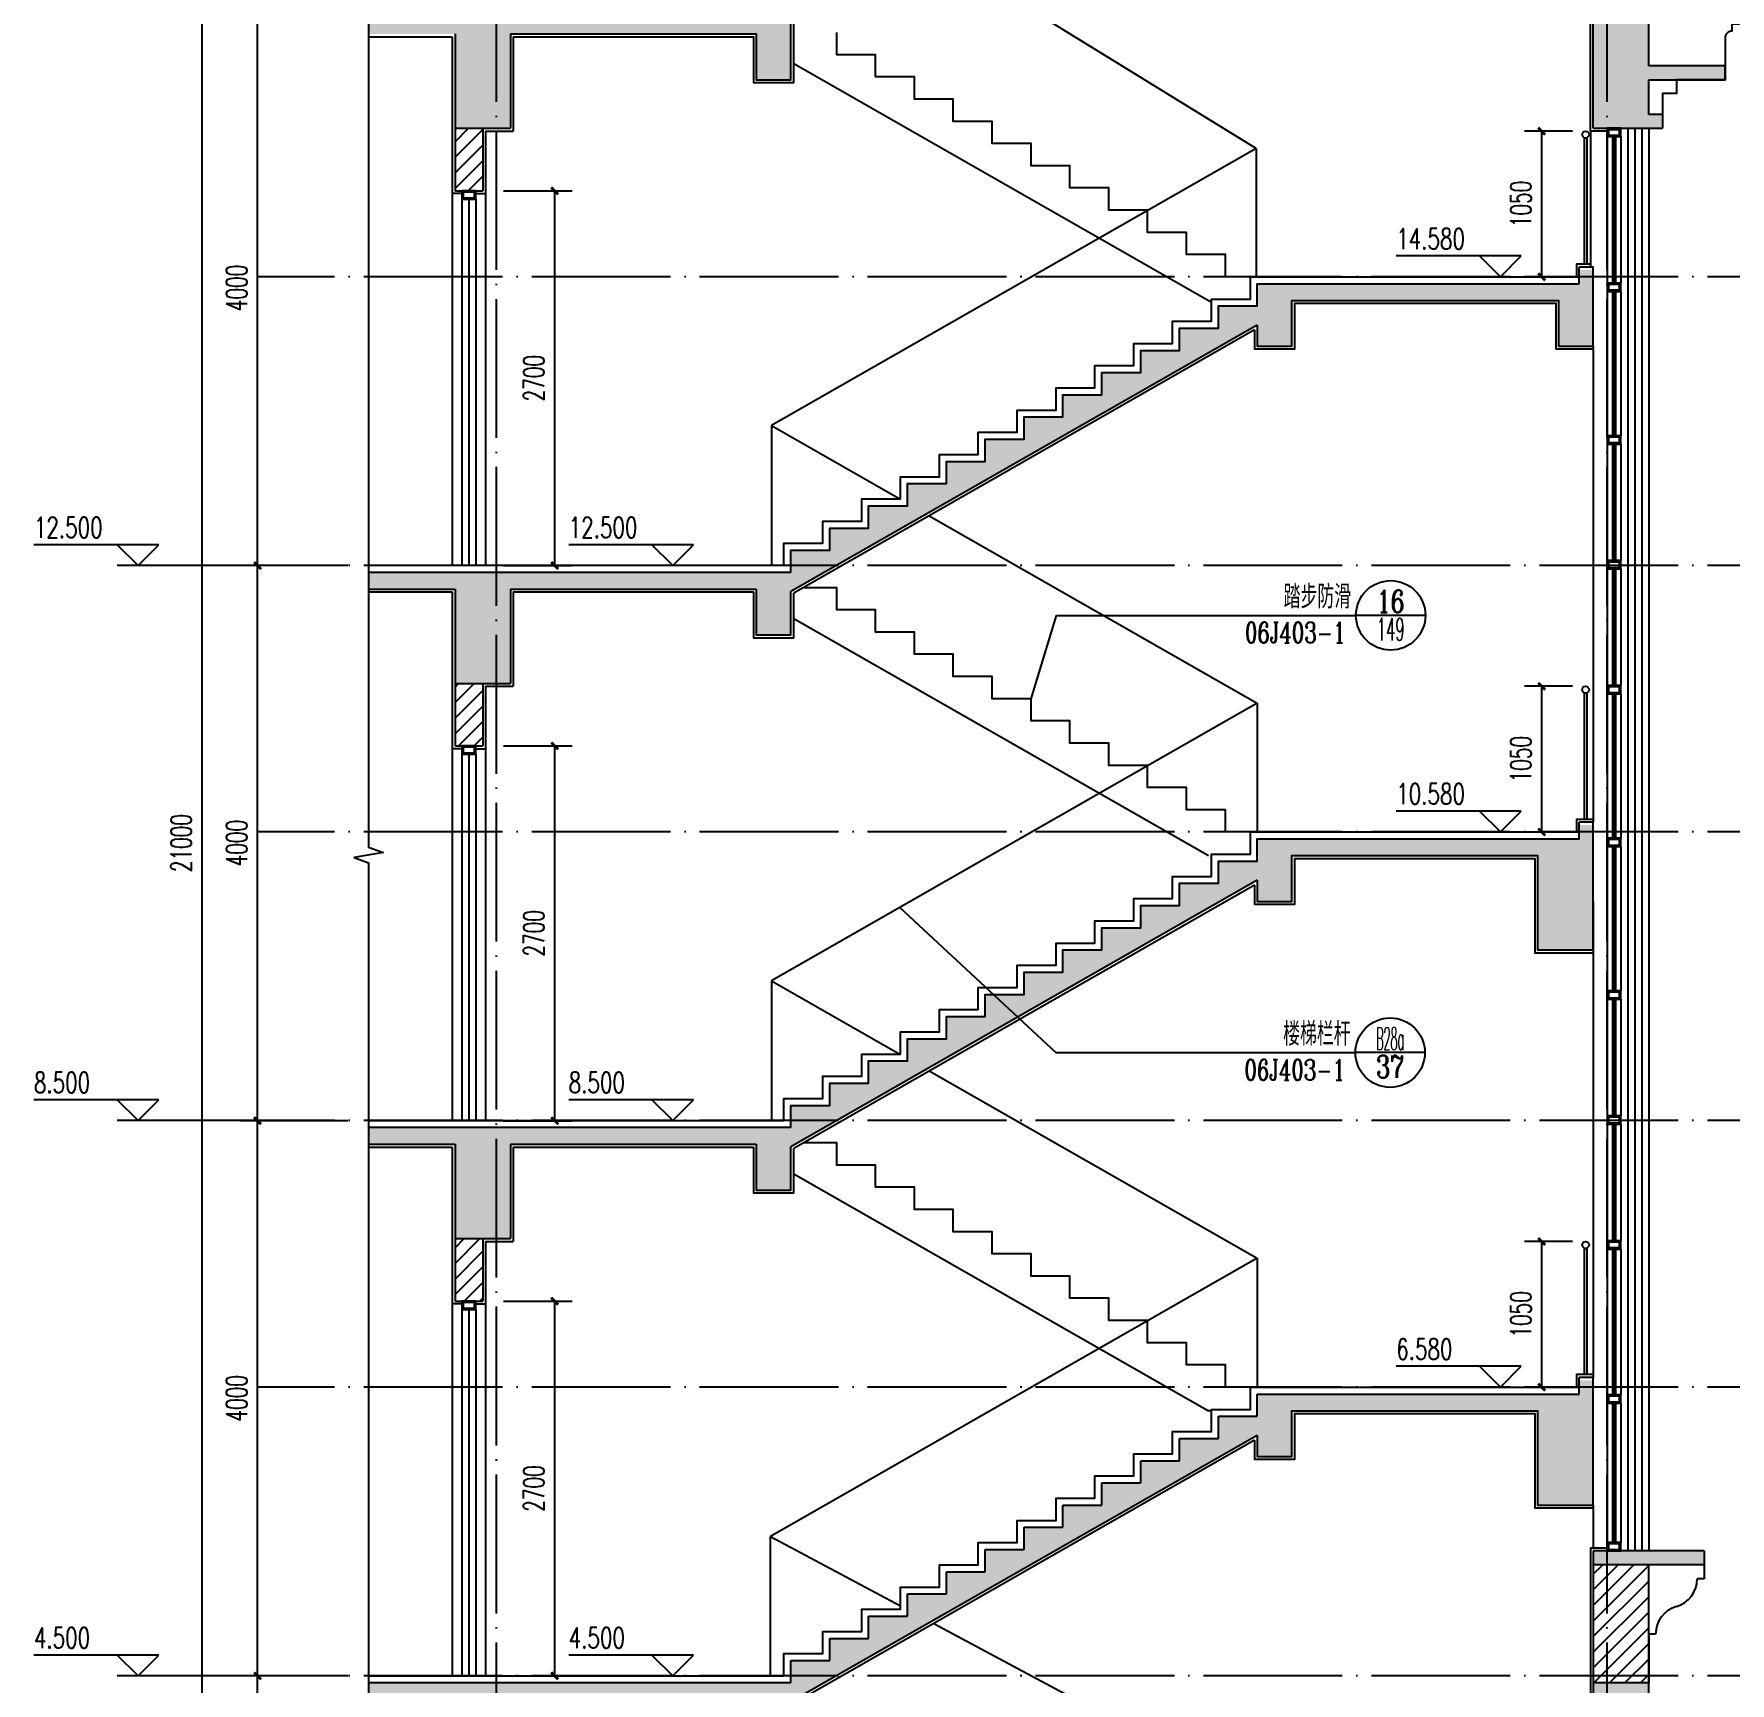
# Model space of a CAD drawing. Extents: x 307762 to 522490, y -326758 to -245675.
# Drawn here: x 391517 to 403737, y -265198 to -253316 of the extents above; entities that cross this region are included whole.
import ezdxf
from ezdxf.enums import TextEntityAlignment as Align

# ---------------------------------------------------------------- set-up
doc = ezdxf.new("R2010")
doc.units = 0
doc.header["$LTSCALE"] = 1000
doc.header["$MEASUREMENT"] = 0
doc.linetypes.add('DOTE', pattern=[2.42, 2, -0.2, 0.02, -0.2])
doc.layers.get('0').update_dxf_attribs({"linetype": 'CONTINUOUS'})
doc.layers.get('Defpoints').update_dxf_attribs({"color": 6, "linetype": 'CONTINUOUS'})
for name, color, linetype in [('A-墙线', 2, 'CONTINUOUS'), ('A-立面看线', 117, 'CONTINUOUS'), ('DIM_ELEV', 3, 'CONTINUOUS'), ('DIM_IDEN', 3, 'CONTINUOUS'), ('DIM_SYMB', 3, 'CONTINUOUS'), ('DOTE', 1, 'DOTE'), ('PUB_DIM', 3, 'CONTINUOUS'), ('PUB_HATCH', 250, 'CONTINUOUS'), ('PUB_TEXT', 7, 'CONTINUOUS'), ('STAIR', 4, 'CONTINUOUS'), ('WALL', 2, 'CONTINUOUS'), ('WINDOW', 4, 'CONTINUOUS'), ('看线', 87, 'CONTINUOUS'), ('看线1', 7, 'CONTINUOUS'), ('面层', 185, 'CONTINUOUS')]:
    doc.layers.add(name, color=color, linetype=linetype)
doc.styles.add('_TCH_DIM', font='SIMPLEX', dxfattribs={"bigfont": 'GBCBIG'})
doc.styles.add('_TCH_LABEL', font='COMPLEX', dxfattribs={"bigfont": 'GBCBIG'})
doc.styles.add('DIM_FONT', font='SIMPLEX.shx', dxfattribs={"width": 0.65})
doc.dimstyles.new('DIMN50', dxfattribs={"dimscale": 0.5, "dimtxt": 300, "dimasz": 100, "dimexe": 250, "dimexo": 300, "dimgap": 150, "dimtad": 1, "dimdec": 0, "dimzin": 0, "dimdsep": 46, "dimtxsty": 'DIM_FONT', "dimblk": 'ARCHTICK', "dimcen": 0.09, "dimclrt": 7, "dimazin": 2, "dimtfac": 1, "dimtdec": 0, "dimtix": 1, "dimtmove": 2, "dimatfit": 3, "dimfxl": 0, "dimtolj": 1, "dimtzin": 0, "dimarcsym": 0})

# ---------------------------------------------------------------- blocks, each defined once
blk = doc.blocks.new('_ArchTick')
at = {"color": 0, "linetype": 'ByBlock', "const_width": 0.4}
blk.add_lwpolyline([(-0.5, -0.5), (0.5, 0.5)], dxfattribs=at)
blk = doc.blocks.new('*D273')
at = {"layer": 'Defpoints', "color": 0}
for p in [(402380, -254016), (402751, -254016), (402751, -255066)]:
    blk.add_point(p, dxfattribs=at)
at = {"layer": 'PUB_DIM', "color": 0, "lineweight": -2}
for p, q in [((402601, -254016), (402255, -254016)), ((402380, -255066), (402380, -254016)), ((402601, -255066), (402255, -255066))]:
    blk.add_line(p, q, dxfattribs=at)
at = {"layer": 'PUB_DIM', "color": 0, "lineweight": -2, "xscale": 50, "yscale": 50, "zscale": 50}
for p, rotation in [((402380, -254016), 90), ((402380, -255066), 270)]:
    blk.add_blockref('_ArchTick', p, dxfattribs=dict(at, rotation=rotation))
at = {"layer": 'PUB_DIM', "color": 7, "insert": (402230, -254541), "char_height": 150, "attachment_point": 5, "rotation": 90, "style": 'DIM_FONT'}
blk.add_mtext('\\A1;1050', dxfattribs=at)
blk = doc.blocks.new('*D274')
at = {"layer": 'Defpoints', "color": 0}
for p in [(402380, -254016), (402751, -254016), (402751, -255066)]:
    blk.add_point(p, dxfattribs=at)
at = {"layer": 'PUB_DIM', "color": 0, "lineweight": -2}
for p, q in [((402601, -254016), (402255, -254016)), ((402380, -255066), (402380, -254016)), ((402601, -255066), (402255, -255066))]:
    blk.add_line(p, q, dxfattribs=at)
at = {"layer": 'PUB_DIM', "color": 0, "lineweight": -2, "xscale": 50, "yscale": 50, "zscale": 50}
for p, rotation in [((402380, -254016), 90), ((402380, -255066), 270)]:
    blk.add_blockref('_ArchTick', p, dxfattribs=dict(at, rotation=rotation))
at = {"layer": 'PUB_DIM', "color": 7, "insert": (402230, -254541), "char_height": 150, "attachment_point": 5, "rotation": 90, "style": 'DIM_FONT'}
blk.add_mtext('\\A1;1050', dxfattribs=at)
blk = doc.blocks.new('*D275')
at = {"layer": 'Defpoints', "color": 0}
for p in [(402380, -258016), (402751, -258016), (402751, -259066)]:
    blk.add_point(p, dxfattribs=at)
at = {"layer": 'PUB_DIM', "color": 0, "lineweight": -2}
for p, q in [((402601, -258016), (402255, -258016)), ((402380, -259066), (402380, -258016)), ((402601, -259066), (402255, -259066))]:
    blk.add_line(p, q, dxfattribs=at)
at = {"layer": 'PUB_DIM', "color": 0, "lineweight": -2, "xscale": 50, "yscale": 50, "zscale": 50}
for p, rotation in [((402380, -258016), 90), ((402380, -259066), 270)]:
    blk.add_blockref('_ArchTick', p, dxfattribs=dict(at, rotation=rotation))
at = {"layer": 'PUB_DIM', "color": 7, "insert": (402230, -258541), "char_height": 150, "attachment_point": 5, "rotation": 90, "style": 'DIM_FONT'}
blk.add_mtext('\\A1;1050', dxfattribs=at)
blk = doc.blocks.new('*D276')
at = {"layer": 'Defpoints', "color": 0}
for p in [(402380, -258016), (402751, -258016), (402751, -259066)]:
    blk.add_point(p, dxfattribs=at)
at = {"layer": 'PUB_DIM', "color": 0, "lineweight": -2}
for p, q in [((402601, -258016), (402255, -258016)), ((402380, -259066), (402380, -258016)), ((402601, -259066), (402255, -259066))]:
    blk.add_line(p, q, dxfattribs=at)
at = {"layer": 'PUB_DIM', "color": 0, "lineweight": -2, "xscale": 50, "yscale": 50, "zscale": 50}
for p, rotation in [((402380, -258016), 90), ((402380, -259066), 270)]:
    blk.add_blockref('_ArchTick', p, dxfattribs=dict(at, rotation=rotation))
at = {"layer": 'PUB_DIM', "color": 7, "insert": (402230, -258541), "char_height": 150, "attachment_point": 5, "rotation": 90, "style": 'DIM_FONT'}
blk.add_mtext('\\A1;1050', dxfattribs=at)
blk = doc.blocks.new('*D279')
at = {"layer": 'Defpoints', "color": 0}
for p in [(402380, -262016), (402751, -262016), (402751, -263066)]:
    blk.add_point(p, dxfattribs=at)
at = {"layer": 'PUB_DIM', "color": 0, "lineweight": -2}
for p, q in [((402601, -262016), (402255, -262016)), ((402380, -263066), (402380, -262016)), ((402601, -263066), (402255, -263066))]:
    blk.add_line(p, q, dxfattribs=at)
at = {"layer": 'PUB_DIM', "color": 0, "lineweight": -2, "xscale": 50, "yscale": 50, "zscale": 50}
for p, rotation in [((402380, -262016), 90), ((402380, -263066), 270)]:
    blk.add_blockref('_ArchTick', p, dxfattribs=dict(at, rotation=rotation))
at = {"layer": 'PUB_DIM', "color": 7, "insert": (402230, -262541), "char_height": 150, "attachment_point": 5, "rotation": 90, "style": 'DIM_FONT'}
blk.add_mtext('\\A1;1050', dxfattribs=at)
blk = doc.blocks.new('*D280')
at = {"layer": 'Defpoints', "color": 0}
for p in [(402380, -262016), (402751, -262016), (402751, -263066)]:
    blk.add_point(p, dxfattribs=at)
at = {"layer": 'PUB_DIM', "color": 0, "lineweight": -2}
for p, q in [((402601, -262016), (402255, -262016)), ((402380, -263066), (402380, -262016)), ((402601, -263066), (402255, -263066))]:
    blk.add_line(p, q, dxfattribs=at)
at = {"layer": 'PUB_DIM', "color": 0, "lineweight": -2, "xscale": 50, "yscale": 50, "zscale": 50}
for p, rotation in [((402380, -262016), 90), ((402380, -263066), 270)]:
    blk.add_blockref('_ArchTick', p, dxfattribs=dict(at, rotation=rotation))
at = {"layer": 'PUB_DIM', "color": 7, "insert": (402230, -262541), "char_height": 150, "attachment_point": 5, "rotation": 90, "style": 'DIM_FONT'}
blk.add_mtext('\\A1;1050', dxfattribs=at)
blk = doc.blocks.new('*D496')
at = {"layer": 'Defpoints', "color": 0}
for p in [(394751, -254446), (395269, -254446), (394751, -257146)]:
    blk.add_point(p, dxfattribs=at)
at = {"layer": 'PUB_DIM', "color": 0, "lineweight": -2}
for p, q in [((394901, -254446), (395394, -254446)), ((395269, -257146), (395269, -254446)), ((394901, -257146), (395394, -257146))]:
    blk.add_line(p, q, dxfattribs=at)
at = {"layer": 'PUB_DIM', "color": 0, "lineweight": -2, "xscale": 50, "yscale": 50, "zscale": 50}
for p, rotation in [((395269, -254446), 90), ((395269, -257146), 270)]:
    blk.add_blockref('_ArchTick', p, dxfattribs=dict(at, rotation=rotation))
at = {"layer": 'PUB_DIM', "color": 7, "insert": (395119, -255796), "char_height": 150, "attachment_point": 5, "rotation": 90, "style": 'DIM_FONT'}
blk.add_mtext('\\A1;2700', dxfattribs=at)
blk = doc.blocks.new('*D497')
at = {"layer": 'Defpoints', "color": 0}
for p in [(394751, -258446), (395269, -258446), (394751, -261146)]:
    blk.add_point(p, dxfattribs=at)
at = {"layer": 'PUB_DIM', "color": 0, "lineweight": -2}
for p, q in [((394901, -258446), (395394, -258446)), ((395269, -261146), (395269, -258446)), ((394901, -261146), (395394, -261146))]:
    blk.add_line(p, q, dxfattribs=at)
at = {"layer": 'PUB_DIM', "color": 0, "lineweight": -2, "xscale": 50, "yscale": 50, "zscale": 50}
for p, rotation in [((395269, -258446), 90), ((395269, -261146), 270)]:
    blk.add_blockref('_ArchTick', p, dxfattribs=dict(at, rotation=rotation))
at = {"layer": 'PUB_DIM', "color": 7, "insert": (395119, -259796), "char_height": 150, "attachment_point": 5, "rotation": 90, "style": 'DIM_FONT'}
blk.add_mtext('\\A1;2700', dxfattribs=at)
blk = doc.blocks.new('*D498')
at = {"layer": 'Defpoints', "color": 0}
for p in [(394751, -262446), (395269, -262446), (394751, -265146)]:
    blk.add_point(p, dxfattribs=at)
at = {"layer": 'PUB_DIM', "color": 0, "lineweight": -2}
for p, q in [((394901, -262446), (395394, -262446)), ((395269, -265146), (395269, -262446)), ((394901, -265146), (395394, -265146))]:
    blk.add_line(p, q, dxfattribs=at)
at = {"layer": 'PUB_DIM', "color": 0, "lineweight": -2, "xscale": 50, "yscale": 50, "zscale": 50}
for p, rotation in [((395269, -262446), 90), ((395269, -265146), 270)]:
    blk.add_blockref('_ArchTick', p, dxfattribs=dict(at, rotation=rotation))
at = {"layer": 'PUB_DIM', "color": 7, "insert": (395119, -263796), "char_height": 150, "attachment_point": 5, "rotation": 90, "style": 'DIM_FONT'}
blk.add_mtext('\\A1;2700', dxfattribs=at)
blk = doc.blocks.new('*D885')
at = {"layer": 'Defpoints', "color": 0}
for p in [(392728, -248646), (393928, -248646), (393928, -269646)]:
    blk.add_point(p, dxfattribs=at)
at = {"layer": 'PUB_DIM', "color": 0, "lineweight": -2}
for p, q in [((393778, -248646), (392603, -248646)), ((392728, -269646), (392728, -248646)), ((393778, -269646), (392603, -269646))]:
    blk.add_line(p, q, dxfattribs=at)
at = {"layer": 'PUB_DIM', "color": 0, "lineweight": -2, "xscale": 50, "yscale": 50, "zscale": 50}
for p, rotation in [((392728, -248646), 90), ((392728, -269646), 270)]:
    blk.add_blockref('_ArchTick', p, dxfattribs=dict(at, rotation=rotation))
at = {"layer": 'PUB_DIM', "color": 7, "insert": (392578, -259146), "char_height": 150, "attachment_point": 5, "rotation": 90, "style": 'DIM_FONT'}
blk.add_mtext('\\A1;21000', dxfattribs=at)
blk = doc.blocks.new('*D886')
at = {"layer": 'Defpoints', "color": 0}
for p in [(393128, -265146), (393928, -265146), (393928, -269646)]:
    blk.add_point(p, dxfattribs=at)
at = {"layer": 'PUB_DIM', "color": 0, "lineweight": -2}
for p, q in [((393778, -265146), (393003, -265146)), ((393128, -269646), (393128, -265146)), ((393778, -269646), (393003, -269646))]:
    blk.add_line(p, q, dxfattribs=at)
at = {"layer": 'PUB_DIM', "color": 0, "lineweight": -2, "xscale": 50, "yscale": 50, "zscale": 50}
for p, rotation in [((393128, -265146), 90), ((393128, -269646), 270)]:
    blk.add_blockref('_ArchTick', p, dxfattribs=dict(at, rotation=rotation))
at = {"layer": 'PUB_DIM', "color": 7, "insert": (392978, -267396), "char_height": 150, "attachment_point": 5, "rotation": 90, "style": 'DIM_FONT'}
blk.add_mtext('\\A1;4500', dxfattribs=at)
blk = doc.blocks.new('*D887')
at = {"layer": 'Defpoints', "color": 0}
for p in [(393128, -261146), (393928, -261146), (393928, -265146)]:
    blk.add_point(p, dxfattribs=at)
at = {"layer": 'PUB_DIM', "color": 0, "lineweight": -2}
for p, q in [((393778, -261146), (393003, -261146)), ((393128, -265146), (393128, -261146)), ((393778, -265146), (393003, -265146))]:
    blk.add_line(p, q, dxfattribs=at)
at = {"layer": 'PUB_DIM', "color": 0, "lineweight": -2, "xscale": 50, "yscale": 50, "zscale": 50}
for p, rotation in [((393128, -261146), 90), ((393128, -265146), 270)]:
    blk.add_blockref('_ArchTick', p, dxfattribs=dict(at, rotation=rotation))
at = {"layer": 'PUB_DIM', "color": 7, "insert": (392978, -263146), "char_height": 150, "attachment_point": 5, "rotation": 90, "style": 'DIM_FONT'}
blk.add_mtext('\\A1;4000', dxfattribs=at)
blk = doc.blocks.new('*D888')
at = {"layer": 'Defpoints', "color": 0}
for p in [(393128, -257146), (393928, -257146), (393928, -261146)]:
    blk.add_point(p, dxfattribs=at)
at = {"layer": 'PUB_DIM', "color": 0, "lineweight": -2}
for p, q in [((393778, -257146), (393003, -257146)), ((393128, -261146), (393128, -257146)), ((393778, -261146), (393003, -261146))]:
    blk.add_line(p, q, dxfattribs=at)
at = {"layer": 'PUB_DIM', "color": 0, "lineweight": -2, "xscale": 50, "yscale": 50, "zscale": 50}
for p, rotation in [((393128, -257146), 90), ((393128, -261146), 270)]:
    blk.add_blockref('_ArchTick', p, dxfattribs=dict(at, rotation=rotation))
at = {"layer": 'PUB_DIM', "color": 7, "insert": (392978, -259146), "char_height": 150, "attachment_point": 5, "rotation": 90, "style": 'DIM_FONT'}
blk.add_mtext('\\A1;4000', dxfattribs=at)
blk = doc.blocks.new('*D889')
at = {"layer": 'Defpoints', "color": 0}
for p in [(393128, -253146), (393928, -253146), (393928, -257146)]:
    blk.add_point(p, dxfattribs=at)
at = {"layer": 'PUB_DIM', "color": 0, "lineweight": -2}
for p, q in [((393778, -253146), (393003, -253146)), ((393128, -257146), (393128, -253146)), ((393778, -257146), (393003, -257146))]:
    blk.add_line(p, q, dxfattribs=at)
at = {"layer": 'PUB_DIM', "color": 0, "lineweight": -2, "xscale": 50, "yscale": 50, "zscale": 50}
for p, rotation in [((393128, -253146), 90), ((393128, -257146), 270)]:
    blk.add_blockref('_ArchTick', p, dxfattribs=dict(at, rotation=rotation))
at = {"layer": 'PUB_DIM', "color": 7, "insert": (392978, -255146), "char_height": 150, "attachment_point": 5, "rotation": 90, "style": 'DIM_FONT'}
blk.add_mtext('\\A1;4000', dxfattribs=at)

msp = doc.modelspace()

# ---------------------------------------------------------------- hatches: boundary and pattern name
at = {"layer": 'PUB_HATCH'}
h = msp.add_hatch(dxfattribs=at)
h.set_pattern_fill('钢筋混凝土', color=256, scale=50, style=0)
h.set_pattern_definition([(45, (393928.09, -270304.25), (-88.38835, 88.38835), []), (50, (393928.1, -270304.25), (358.63, -31.376), [37.5, -412.5]), (355, (393928.1, -270304.25), (-69.3757, 376.096), [30, -330]), (100.4514, (393957.97, -270306.86), (289.2547, 344.72), [31.87, -350.571]), (46.1842, (393928.1, -270204.25), (533.6205, -82.7595), [56.25, -618.75]), (96.6356, (393972.55, -270211.14), (467.331, 487.059), [47.805, -525.856]), (351.1842, (393928.1, -270204.25), (467.331, 487.059), [45, -495]), (21, (393978.1, -270229.25), (298.4535, -201.3094), [37.5, -412.5]), (326, (393978.1, -270229.25), (121.6577, 362.575), [30, -330]), (71.4514, (394002.96, -270246.02), (420.1113, 161.265), [31.87, -350.571]), (37.5, (393928.09, -270304.25), (6.0799, 166.4469), [0, -326, 0, -335, 0, -331.25]), (7.5, (393928.09, -270304.25), (131.5348, 197.2059), [0, -191, 0, -318.5, 0, -126.25]), (327.5, (393816.59, -270304.25), (266.9112, -11.2774), [0, -125, 0, -390, 0, -517.5]), (317.5, (393766.59, -270304.25), (291.593, 50.0525), [0, -162.5, 0, -259, 0, -367.5])])
h.paths.add_polyline_path([(403550.7, -264245.7), (402750.7, -264245.7), (402750.7, -264345.7), (403550.7, -264345.7)])
h.paths.add_polyline_path([(394950.7, -248815.7), (402750.7, -248815.7), (402750.7, -249445.7), (403300.7, -249445.7), (403300.7, -249345.7), (403150.7, -249345.7), (403150.7, -248815.7), (403300.7, -248815.7), (403300.7, -248695.7), (393928.1, -248695.7), (393928.1, -248815.7), (394550.7, -248815.7), (394550.7, -249495.7), (394950.7, -249495.7)])
h.paths.add_polyline_path([(403150.7, -253645.7), (403700.7, -253645.7), (403700.7, -253545.7), (403150.7, -253545.7), (403150.7, -253145.7), (402750.7, -253145.7), (402750.7, -253995.7), (403250.7, -253995.7), (403250.7, -253895.7), (403150.7, -253895.7)])
h.paths.add_polyline_path([(396970.7, -253095.7), (396820.7, -253095.7), (396820.7, -253195.7), (393928.1, -253195.7), (393928.1, -253315.7), (394550.7, -253315.7), (394550.7, -253995.7), (394950.7, -253995.7), (394950.7, -253315.7), (396720.7, -253315.7), (396720.7, -253645.7), (396970.7, -253645.7)])
h.paths.add_polyline_path([(403000.7, -252245.7), (402750.7, -252245.7), (402750.7, -252345.7), (403000.7, -252345.7)])
h.paths.add_polyline_path([(402750.7, -255015.7), (402650.7, -255015.7), (402650.7, -255115.7), (400330.7, -255115.7), (400330.7, -255275.7), (400050.7, -255275.7), (400050.7, -255435.7), (399770.7, -255435.7), (399770.7, -255595.7), (399490.7, -255595.7), (399490.7, -255755.7), (399210.7, -255755.7), (399210.7, -255915.7), (398930.7, -255915.7), (398930.7, -256075.7), (398650.7, -256075.7), (398650.7, -256235.7), (398370.7, -256235.7), (398370.7, -256395.7), (398090.7, -256395.7), (398090.7, -256555.7), (397810.7, -256555.7), (397810.7, -256715.7), (397530.7, -256715.7), (397530.7, -256875.7), (397250.7, -256875.7), (397250.7, -257035.7), (396970.7, -257035.7), (396970.7, -257195.7), (393928.1, -257195.7), (393928.1, -257315.7), (394550.7, -257315.7), (394550.7, -257995.7), (394950.7, -257995.7), (394950.7, -257315.7), (396720.7, -257315.7), (396720.7, -257645.7), (396970.7, -257645.7), (396970.7, -257333.9), (400330.7, -255413.9), (400330.7, -255565.7), (400580.7, -255565.7), (400580.7, -255235.7), (402500.7, -255235.7), (402500.7, -255565.7), (402750.7, -255565.7)])
h.paths.add_polyline_path([(402750.7, -259015.7), (402650.7, -259015.7), (402650.7, -259115.7), (400330.7, -259115.7), (400330.7, -259275.7), (400050.7, -259275.7), (400050.7, -259435.7), (399770.7, -259435.7), (399770.7, -259595.7), (399490.7, -259595.7), (399490.7, -259755.7), (399210.7, -259755.7), (399210.7, -259915.7), (398930.7, -259915.7), (398930.7, -260075.7), (398650.7, -260075.7), (398650.7, -260235.7), (398370.7, -260235.7), (398370.7, -260395.7), (398090.7, -260395.7), (398090.7, -260555.7), (397810.7, -260555.7), (397810.7, -260715.7), (397530.7, -260715.7), (397530.7, -260875.7), (397250.7, -260875.7), (397250.7, -261035.7), (396970.7, -261035.7), (396970.7, -261195.7), (393928.1, -261195.7), (393928.1, -261315.7), (394550.7, -261315.7), (394550.7, -261995.7), (394950.7, -261995.7), (394950.7, -261315.7), (396720.7, -261315.7), (396720.7, -261645.7), (396970.7, -261645.7), (396970.7, -261333.9), (400330.7, -259413.9), (400330.7, -259565.7), (400580.7, -259565.7), (400580.7, -259235.7), (402350.7, -259235.7), (402350.7, -259915.7), (402750.7, -259915.7)])
h.paths.add_polyline_path([(402750.7, -263015.7), (402650.7, -263015.7), (402650.7, -263115.7), (400330.7, -263115.7), (400330.7, -263275.7), (400050.7, -263275.7), (400050.7, -263435.7), (399770.7, -263435.7), (399770.7, -263595.7), (399490.7, -263595.7), (399490.7, -263755.7), (399210.7, -263755.7), (399210.7, -263915.7), (398930.7, -263915.7), (398930.7, -264075.7), (398650.7, -264075.7), (398650.7, -264235.7), (398370.7, -264235.7), (398370.7, -264395.7), (398090.7, -264395.7), (398090.7, -264555.7), (397810.7, -264555.7), (397810.7, -264715.7), (397530.7, -264715.7), (397530.7, -264875.7), (397250.7, -264875.7), (397250.7, -265035.7), (396970.7, -265035.7), (396970.7, -265195.7), (393928.1, -265195.7), (393928.1, -265315.7), (394550.7, -265315.7), (394550.7, -265995.7), (394950.7, -265995.7), (394950.7, -265315.7), (396720.7, -265315.7), (396720.7, -265645.7), (396970.7, -265645.7), (396970.7, -265333.9), (400330.7, -263413.9), (400330.7, -263565.7), (400580.7, -263565.7), (400580.7, -263235.7), (402350.7, -263235.7), (402350.7, -263915.7), (402750.7, -263915.7)])
h.paths.add_polyline_path([(402750.7, -267110.7), (402650.7, -267110.7), (402650.7, -267210.7), (400880.7, -267210.7), (400880.7, -267365.7), (400590.7, -267365.7), (400590.7, -267520.7), (400300.7, -267520.7), (400300.7, -267675.7), (400010.7, -267675.7), (400010.7, -267830.7), (399720.7, -267830.7), (399720.7, -267985.7), (399430.7, -267985.7), (399430.7, -268140.7), (399140.7, -268140.7), (399140.7, -268295.7), (398850.7, -268295.7), (398850.7, -268450.7), (398560.7, -268450.7), (398560.7, -268605.7), (398270.7, -268605.7), (398270.7, -268760.7), (397980.7, -268760.7), (397980.7, -268915.7), (397690.7, -268915.7), (397690.7, -269070.7), (397400.7, -269070.7), (397400.7, -269225.7), (397110.7, -269225.7), (397110.7, -269380.7), (396820.7, -269380.7), (396820.7, -269535.7), (396530.7, -269535.7), (396530.7, -269695.7), (393928.1, -269695.7), (393928.1, -269815.7), (394550.7, -269815.7), (394550.7, -270304.2), (394950.7, -270304.2), (394950.7, -269815.7), (396530.7, -269815.7), (396530.7, -270145.7), (396780.7, -270145.7), (396780.7, -269815.7), (402750.7, -269815.7), (402750.7, -270304.2), (403150.7, -270304.2), (403150.7, -269695.7), (396775.9, -269695.7), (400864, -267510.7), (401130.7, -267510.7), (401130.7, -267330.7), (402500.7, -267330.7), (402500.7, -267660.7), (402750.7, -267660.7)])
h.paths.add_polyline_path([(403150.7, -265195.7), (402750.7, -265195.7), (402750.7, -265995.7), (403150.7, -265995.7)])
h = msp.add_hatch(dxfattribs=at)
h.set_pattern_fill('ANSI31', color=256, scale=50, style=0)
h.set_pattern_definition([(45, (394550.7, -269695.7), (-56.1266, 56.1266), [])])
h.paths.add_polyline_path([(403300.7, -248815.7), (403150.7, -248815.7), (403150.7, -249345.7), (403300.7, -249345.7)])
h.paths.add_polyline_path([(403100.7, -249495.7), (403150.7, -249495.7), (403150.7, -249445.7), (402750.7, -249445.7), (402750.7, -249795.7), (403000.7, -249795.7), (403000.7, -249745.7), (403050.7, -249745.7), (403050.7, -249545.7), (403100.7, -249545.7)])
h.paths.add_polyline_path([(394750.7, -249495.7), (394550.7, -249495.7), (394550.7, -250445.7), (394750.7, -250445.7)])
h.paths.add_polyline_path([(403150.7, -264345.7), (402750.7, -264345.7), (402750.7, -265195.7), (403150.7, -265195.7)])
h.paths.add_polyline_path([(394750.7, -265995.7), (394550.7, -265995.7), (394550.7, -266945.7), (394750.7, -266945.7)])
h.paths.add_polyline_path([(402950.7, -268845.7), (403000.7, -268845.7), (403000.7, -268745.7), (402750.7, -268745.7), (402750.7, -269695.7), (402950.7, -269695.7)])
h.paths.add_polyline_path([(402950.7, -252345.7), (402750.7, -252345.7), (402750.7, -253145.7), (402950.7, -253145.7)])
h.paths.add_polyline_path([(394750.7, -253995.7), (394550.7, -253995.7), (394550.7, -254445.7), (394750.7, -254445.7)])
h.paths.add_polyline_path([(394750.7, -257995.7), (394550.7, -257995.7), (394550.7, -258445.7), (394750.7, -258445.7)])
h.paths.add_polyline_path([(394750.7, -261995.7), (394550.7, -261995.7), (394550.7, -262445.7), (394750.7, -262445.7)])

# ---------------------------------------------------------------- linework, layer by layer
at = {"layer": 'A-墙线'}
for p, q in [((394550.7, -253315.7), (394550.7, -253995.7)), ((394950.7, -253315.7), (394950.7, -253995.7)), ((394750.7, -253995.7), (394750.7, -254445.7)), ((394550.7, -257315.7), (394550.7, -257995.7)), ((394950.7, -257315.7), (394950.7, -257995.7)), ((394750.7, -257995.7), (394750.7, -258445.7)), ((394550.7, -261315.7), (394550.7, -261995.7)), ((394950.7, -261315.7), (394950.7, -261995.7)), ((394750.7, -261995.7), (394750.7, -262445.7))]:
    msp.add_line(p, q, dxfattribs=at)
at = {"layer": 'A-立面看线'}
for p, q in [((402730.7, -254015.7), (402730.7, -254995.7)), ((403000.7, -253995.7), (403000.7, -264245.7)), ((403050.7, -253995.7), (403050.7, -264245.7)), ((403100.7, -253995.7), (403100.7, -264245.7)), ((403150.7, -253995.7), (403150.7, -264245.7)), ((394530.7, -254465.7), (394530.7, -257145.7)), ((394770.7, -254465.7), (394770.7, -257145.7)), ((402750.7, -255589.7), (402750.7, -258995.7)), ((394530.7, -258465.7), (394530.7, -261145.7)), ((394770.7, -258465.7), (394770.7, -261145.7)), ((402750.7, -259565.7), (402750.7, -262995.7)), ((394530.7, -262465.7), (394530.7, -265145.7)), ((394770.7, -262465.7), (394770.7, -265145.7)), ((402750.7, -263935.7), (402750.7, -264225.7)), ((403550.7, -264245.7), (403000.7, -264245.7))]:
    msp.add_line(p, q, dxfattribs=at)
at = {"layer": 'DIM_ELEV'}
for p, q in [((402232, -254915.7), (401332, -254915.7)), ((402082, -255065.7), (401932, -254915.7)), ((402082, -255065.7), (402232, -254915.7)), ((392417, -256995.7), (391517, -256995.7)), ((392267, -257145.7), (392117, -256995.7)), ((392267, -257145.7), (392417, -256995.7)), ((396269.9, -256995.7), (395369.9, -256995.7)), ((396119.9, -257145.7), (395969.9, -256995.7)), ((396119.9, -257145.7), (396269.9, -256995.7)), ((393128.1, -257145.7), (392117, -257145.7)), ((402232, -258915.7), (401332, -258915.7)), ((402082, -259065.7), (401932, -258915.7)), ((402082, -259065.7), (402232, -258915.7)), ((392417, -260995.7), (391517, -260995.7)), ((392267, -261145.7), (392117, -260995.7)), ((392267, -261145.7), (392417, -260995.7)), ((396269.9, -260995.7), (395369.9, -260995.7)), ((396119.9, -261145.7), (395969.9, -260995.7)), ((396119.9, -261145.7), (396269.9, -260995.7)), ((393128.1, -261145.7), (392117, -261145.7)), ((402232, -262915.7), (401332, -262915.7)), ((402082, -263065.7), (401932, -262915.7)), ((402082, -263065.7), (402232, -262915.7)), ((392417, -264995.7), (391517, -264995.7)), ((392267, -265145.7), (392117, -264995.7)), ((392267, -265145.7), (392417, -264995.7)), ((396269.9, -264995.7), (395369.9, -264995.7)), ((396119.9, -265145.7), (395969.9, -264995.7)), ((396119.9, -265145.7), (396269.9, -264995.7)), ((393128.1, -265145.7), (392117, -265145.7))]:
    msp.add_line(p, q, dxfattribs=at)
at = {"layer": 'DIM_IDEN'}
for p, q in [((398700.7, -258105.7), (398883.8, -257505)), ((398883.8, -257505), (401041.8, -257505)), ((401541.8, -257505), (401041.8, -257505)), ((397755.5, -259608.7), (398880.1, -260655.6)), ((398880.1, -260655.6), (401038.1, -260655.6)), ((401538.1, -260655.6), (401038.1, -260655.6))]:
    msp.add_line(p, q, dxfattribs=at)
for centre, radius in [((401291.8, -257505), 250), ((398700.7, -258105.7), 0), ((397755.5, -259608.7), 0), ((401288.1, -260655.6), 250)]:
    msp.add_circle(centre, radius, dxfattribs=at)
at = {"layer": 'DIM_SYMB'}
msp.add_lwpolyline([(393928.1, -248645.7), (393928.1, -259174.4), (394033.1, -259212.7), (393823.1, -259249.7), (393928.1, -259286.9), (393928.1, -269815.7)], dxfattribs=at)
at = {"layer": 'DOTE', "ltscale": 0.5}
for p, q in [((394850.7, -270745.7), (394850.7, -247845)), ((402850.7, -270745.7), (402850.7, -247845)), ((404573.3, -255065.7), (393128.1, -255065.7)), ((404573.3, -257145.7), (393128.1, -257145.7)), ((404573.3, -259065.7), (393128.1, -259065.7)), ((404573.3, -261145.7), (393128.1, -261145.7)), ((404573.3, -263065.7), (393128.1, -263065.7)), ((404573.3, -265145.7), (393128.1, -265145.7))]:
    msp.add_line(p, q, dxfattribs=at)
at = {"layer": 'STAIR'}
for p, q in [((400321.7, -254142.3), (396830.7, -256137.1)), ((400321.7, -254142.3), (400321.7, -255065.7)), ((402685.7, -254063.5), (402685.7, -254975.7)), ((402685.7, -254063.5), (402685.7, -254975.7)), ((402705.7, -254063.5), (402705.7, -254975.7)), ((402705.7, -254063.5), (402705.7, -254975.7)), ((396830.7, -256137.1), (396830.7, -257145.7)), ((402685.7, -258063.5), (402685.7, -258975.7)), ((402685.7, -258063.5), (402685.7, -258975.7)), ((402705.7, -258063.5), (402705.7, -258975.7)), ((402705.7, -258063.5), (402705.7, -258975.7)), ((400330.7, -258137.1), (396830.7, -260137.1)), ((400330.7, -258137.1), (400330.7, -259065.7)), ((396830.7, -260137.1), (396830.7, -261145.7)), ((402685.7, -262063.5), (402685.7, -262975.7)), ((402685.7, -262063.5), (402685.7, -262975.7)), ((402705.7, -262063.5), (402705.7, -262975.7)), ((402705.7, -262063.5), (402705.7, -262975.7)), ((400330.7, -262137.1), (396824.4, -264140.8)), ((400330.7, -262137.1), (400330.7, -263065.7)), ((396824.4, -265145.7), (396824.4, -264140.8))]:
    msp.add_line(p, q, dxfattribs=at)
at = {"layer": 'WALL'}
for p, q in [((402750.7, -253995.7), (402750.7, -252245.7)), ((403150.7, -253545.7), (403150.7, -253145.7)), ((403700.7, -253545.7), (403150.7, -253545.7)), ((403700.7, -253645.7), (403700.7, -253545.7)), ((403150.7, -253895.7), (403150.7, -253645.7)), ((403150.7, -253645.7), (403700.7, -253645.7)), ((403250.7, -253895.7), (403150.7, -253895.7)), ((403250.7, -253895.7), (403250.7, -253995.7)), ((394550.7, -253995.7), (394950.7, -253995.7)), ((394550.7, -253995.7), (394550.7, -254445.7)), ((402750.7, -253995.7), (403250.7, -253995.7)), ((394550.7, -254445.7), (394750.7, -254445.7)), ((402650.7, -255115.7), (402650.7, -254995.7)), ((400330.7, -255413.9), (396970.7, -257333.9)), ((396970.7, -257195.7), (393928.1, -257195.7)), ((393928.1, -257315.7), (394550.7, -257315.7)), ((394950.7, -257315.7), (396720.7, -257315.7)), ((394550.7, -257995.7), (394950.7, -257995.7)), ((394550.7, -257995.7), (394550.7, -258445.7)), ((394550.7, -258445.7), (394750.7, -258445.7)), ((402650.7, -259115.7), (402650.7, -258995.7)), ((400330.7, -259413.9), (396970.7, -261333.9)), ((396970.7, -261195.7), (393928.1, -261195.7)), ((393928.1, -261315.7), (394550.7, -261315.7)), ((394950.7, -261315.7), (396720.7, -261315.7)), ((394550.7, -261995.7), (394950.7, -261995.7)), ((394550.7, -261995.7), (394550.7, -262445.7)), ((394550.7, -262445.7), (394750.7, -262445.7)), ((402650.7, -263115.7), (402650.7, -262995.7)), ((400330.7, -263275.7), (400330.7, -263115.7)), ((400330.7, -263115.7), (402650.7, -263115.7)), ((400050.7, -263435.7), (400050.7, -263275.7)), ((400050.7, -263275.7), (400330.7, -263275.7)), ((400330.7, -263413.9), (396970.7, -265333.9)), ((399770.7, -263595.7), (399770.7, -263435.7)), ((399770.7, -263435.7), (400050.7, -263435.7)), ((399490.7, -263755.7), (399490.7, -263595.7)), ((399490.7, -263595.7), (399770.7, -263595.7)), ((399210.7, -263915.7), (399210.7, -263755.7)), ((399210.7, -263755.7), (399490.7, -263755.7)), ((398930.7, -264075.7), (398930.7, -263915.7)), ((398930.7, -263915.7), (399210.7, -263915.7)), ((398650.7, -264235.7), (398650.7, -264075.7)), ((398650.7, -264075.7), (398930.7, -264075.7)), ((398370.7, -264395.7), (398370.7, -264235.7)), ((398370.7, -264235.7), (398650.7, -264235.7)), ((403550.7, -264245.7), (402750.7, -264245.7)), ((402750.7, -264245.7), (402750.7, -265995.7)), ((403550.7, -264245.7), (403550.7, -264345.7)), ((398090.7, -264555.7), (398090.7, -264395.7)), ((398090.7, -264395.7), (398370.7, -264395.7)), ((403550.7, -264345.7), (402750.7, -264345.7)), ((403150.7, -265995.7), (403150.7, -264345.7)), ((397810.7, -264715.7), (397810.7, -264555.7)), ((397810.7, -264555.7), (398090.7, -264555.7)), ((397530.7, -264875.7), (397530.7, -264715.7)), ((397530.7, -264715.7), (397810.7, -264715.7)), ((397250.7, -265035.7), (397250.7, -264875.7)), ((397250.7, -264875.7), (397530.7, -264875.7)), ((396970.7, -265195.7), (396970.7, -265035.7)), ((396970.7, -265035.7), (397250.7, -265035.7)), ((396970.7, -265195.7), (393928.1, -265195.7)), ((403150.7, -265195.7), (402750.7, -265195.7))]:
    msp.add_line(p, q, dxfattribs=at)
for points in [[(394950.7, -253315.7), (396720.7, -253315.7), (396720.7, -253645.7), (396970.7, -253645.7), (396970.7, -253095.7), (396820.7, -253095.7)], [(400330.7, -255413.9), (400330.7, -255565.7), (400580.7, -255565.7), (400580.7, -255235.7), (402500.7, -255235.7), (402500.7, -255565.7), (402750.7, -255565.7), (402750.7, -254995.7), (402650.7, -254995.7)], [(396970.7, -257195.7), (396970.7, -257035.7), (397250.7, -257035.7), (397250.7, -256875.7), (397530.7, -256875.7), (397530.7, -256715.7), (397810.7, -256715.7), (397810.7, -256555.7), (398090.7, -256555.7), (398090.7, -256395.7), (398370.7, -256395.7), (398370.7, -256235.7), (398650.7, -256235.7), (398650.7, -256075.7), (398930.7, -256075.7), (398930.7, -255915.7), (399210.7, -255915.7), (399210.7, -255755.7), (399490.7, -255755.7), (399490.7, -255595.7), (399770.7, -255595.7), (399770.7, -255435.7), (400050.7, -255435.7), (400050.7, -255275.7), (400330.7, -255275.7), (400330.7, -255115.7), (402650.7, -255115.7)], [(396720.7, -257315.7), (396720.7, -257645.7), (396970.7, -257645.7), (396970.7, -257333.9)], [(396970.7, -261195.7), (396970.7, -261035.7), (397250.7, -261035.7), (397250.7, -260875.7), (397530.7, -260875.7), (397530.7, -260715.7), (397810.7, -260715.7), (397810.7, -260555.7), (398090.7, -260555.7), (398090.7, -260395.7), (398370.7, -260395.7), (398370.7, -260235.7), (398650.7, -260235.7), (398650.7, -260075.7), (398930.7, -260075.7), (398930.7, -259915.7), (399210.7, -259915.7), (399210.7, -259755.7), (399490.7, -259755.7), (399490.7, -259595.7), (399770.7, -259595.7), (399770.7, -259435.7), (400050.7, -259435.7), (400050.7, -259275.7), (400330.7, -259275.7), (400330.7, -259115.7), (402650.7, -259115.7), (402650.7, -258995.7)], [(400330.7, -259413.9), (400330.7, -259565.7), (400580.7, -259565.7), (400580.7, -259235.7), (402350.7, -259235.7), (402350.7, -259915.7), (402750.7, -259915.7), (402750.7, -258995.7), (402650.7, -258995.7)], [(396720.7, -261315.7), (396720.7, -261645.7), (396970.7, -261645.7), (396970.7, -261333.9)], [(400330.7, -263413.9), (400330.7, -263565.7), (400580.7, -263565.7), (400580.7, -263235.7), (402350.7, -263235.7), (402350.7, -263915.7), (402750.7, -263915.7), (402750.7, -262995.7), (402650.7, -262995.7)]]:
    msp.add_lwpolyline(points, dxfattribs=at)
at = {"layer": 'WINDOW', "linetype": 'Continuous'}
for p, q in [((402850.7, -254055.7), (402850.7, -255110.7)), ((402890.7, -254055.7), (402890.7, -255110.7)), ((402900.7, -254055.7), (402900.7, -255110.7)), ((402910.7, -254055.7), (402910.7, -255110.7)), ((402950.7, -254055.7), (402950.7, -255110.7)), ((394600.7, -254505.7), (394600.7, -257145.7)), ((394650.7, -254505.7), (394650.7, -257145.7)), ((394700.7, -254505.7), (394700.7, -257145.7)), ((402850.7, -255170.7), (402850.7, -256210.7)), ((402890.7, -255170.7), (402890.7, -256210.7)), ((402900.7, -255170.7), (402900.7, -256210.7)), ((402910.7, -255170.7), (402910.7, -256210.7)), ((402950.7, -255170.7), (402950.7, -256210.7)), ((402850.7, -256270.7), (402850.7, -257110.7)), ((402890.7, -256270.7), (402890.7, -257110.7)), ((402900.7, -256270.7), (402900.7, -257110.7)), ((402910.7, -256270.7), (402910.7, -257110.7)), ((402950.7, -256270.7), (402950.7, -257110.7)), ((402850.7, -257170.7), (402850.7, -258010.7)), ((402890.7, -257170.7), (402890.7, -258010.7)), ((402900.7, -257170.7), (402900.7, -258010.7)), ((402910.7, -257170.7), (402910.7, -258010.7)), ((402950.7, -257170.7), (402950.7, -258010.7)), ((402850.7, -258070.7), (402850.7, -259110.7)), ((402890.7, -258070.7), (402890.7, -259110.7)), ((402900.7, -258070.7), (402900.7, -259110.7)), ((402910.7, -258070.7), (402910.7, -259110.7)), ((402950.7, -258070.7), (402950.7, -259110.7)), ((394600.7, -258505.7), (394600.7, -261145.7)), ((394650.7, -258505.7), (394650.7, -261145.7)), ((394700.7, -258505.7), (394700.7, -261145.7)), ((402850.7, -259170.7), (402850.7, -260210.7)), ((402890.7, -259170.7), (402890.7, -260210.7)), ((402900.7, -259170.7), (402900.7, -260210.7)), ((402910.7, -259170.7), (402910.7, -260210.7)), ((402950.7, -259170.7), (402950.7, -260210.7)), ((402850.7, -260270.7), (402850.7, -261110.7)), ((402890.7, -260270.7), (402890.7, -261110.7)), ((402900.7, -260270.7), (402900.7, -261110.7)), ((402910.7, -260270.7), (402910.7, -261110.7)), ((402950.7, -260270.7), (402950.7, -261110.7)), ((402850.7, -261170.7), (402850.7, -262010.7)), ((402890.7, -261170.7), (402890.7, -262010.7)), ((402900.7, -261170.7), (402900.7, -262010.7)), ((402910.7, -261170.7), (402910.7, -262010.7)), ((402950.7, -261170.7), (402950.7, -262010.7)), ((402850.7, -262070.7), (402850.7, -263120.7)), ((402890.7, -262070.7), (402890.7, -263120.7)), ((402900.7, -262070.7), (402900.7, -263120.7)), ((402910.7, -262070.7), (402910.7, -263120.7)), ((402950.7, -262070.7), (402950.7, -263120.7)), ((394600.7, -262505.7), (394600.7, -265145.7)), ((394650.7, -262505.7), (394650.7, -265145.7)), ((394700.7, -262505.7), (394700.7, -265145.7)), ((402850.7, -263180.7), (402850.7, -264185.7)), ((402890.7, -263180.7), (402890.7, -264185.7)), ((402900.7, -263180.7), (402900.7, -264185.7)), ((402910.7, -263180.7), (402910.7, -264185.7)), ((402950.7, -263180.7), (402950.7, -264185.7))]:
    msp.add_line(p, q, dxfattribs=at)
at = {"layer": '看线', "color": 251}
for p, q in [((400321.7, -254142.3), (396946.5, -252056.3)), ((396990.7, -253528.4), (400000.7, -255248.4)), ((396830.7, -256137.1), (397755.7, -256665.7)), ((397968, -256787), (400330.7, -258137.1)), ((396990.7, -257528.4), (399978.5, -259235.7)), ((396830.7, -260137.1), (397755.7, -260665.7)), ((397968, -260787), (400330.7, -262137.1)), ((396990.7, -261528.4), (399978.5, -263235.7)), ((400000.7, -263235.7), (399978.5, -263235.7)), ((396824.4, -264140.8), (397760.7, -264641.2)), ((397999.7, -264769), (400790.7, -266260.7))]:
    msp.add_line(p, q, dxfattribs=at)
for points in [[(400280.7, -255065.7), (400100.7, -255065.7), (400100.7, -254905.7), (399820.7, -254905.7), (399820.7, -254745.7), (399540.7, -254745.7), (399540.7, -254585.7), (399260.7, -254585.7), (399260.7, -254425.7), (398980.7, -254425.7), (398980.7, -254265.7), (398700.7, -254265.7), (398700.7, -254105.7), (398420.7, -254105.7), (398420.7, -253945.7), (398140.7, -253945.7), (398140.7, -253785.7), (397860.7, -253785.7), (397860.7, -253625.7), (397580.7, -253625.7), (397580.7, -253465.7), (397300.7, -253465.7), (397300.7, -253305.7)], [(400280.7, -259065.7), (400100.7, -259065.7), (400100.7, -258905.7), (399820.7, -258905.7), (399820.7, -258745.7), (399540.7, -258745.7), (399540.7, -258585.7), (399260.7, -258585.7), (399260.7, -258425.7), (398980.7, -258425.7), (398980.7, -258265.7), (398700.7, -258265.7), (398700.7, -258105.7), (398420.7, -258105.7), (398420.7, -257945.7), (398140.7, -257945.7), (398140.7, -257785.7), (397860.7, -257785.7), (397860.7, -257625.7), (397580.7, -257625.7), (397580.7, -257465.7), (397300.7, -257465.7), (397300.7, -257305.7), (397060.4, -257305.7)], [(400280.7, -263065.7), (400100.7, -263065.7), (400100.7, -262905.7), (399820.7, -262905.7), (399820.7, -262745.7), (399540.7, -262745.7), (399540.7, -262585.7), (399260.7, -262585.7), (399260.7, -262425.7), (398980.7, -262425.7), (398980.7, -262265.7), (398700.7, -262265.7), (398700.7, -262105.7), (398420.7, -262105.7), (398420.7, -261945.7), (398140.7, -261945.7), (398140.7, -261785.7), (397860.7, -261785.7), (397860.7, -261625.7), (397580.7, -261625.7), (397580.7, -261465.7), (397300.7, -261465.7), (397300.7, -261305.7), (397060.4, -261305.7)]]:
    msp.add_lwpolyline(points, dxfattribs=at)
at = {"layer": '看线1'}
for p, q in [((403550.7, -264345.7), (403550.7, -264445.7)), ((403550.7, -264445.7), (403500.7, -264445.7)), ((403200.7, -264845.7), (403150.7, -264845.7)), ((403150.7, -264845.7), (403150.7, -265195.7))]:
    msp.add_line(p, q, dxfattribs=at)
msp.add_lwpolyline([(403150.7, -253145.7), (403800.7, -253145.7, -0.9999652), (403800.7, -253245.7), (403750.7, -253245.7), (403750.7, -253295.7, 0.4142136), (403700.7, -253345.7), (403700.7, -253645.7), (403350.7, -253645.7), (403350.7, -253745.7), (403250.7, -253745.7), (403250.7, -253895.7)], format="xyb", dxfattribs=at)
for points in [[(402950.7, -253995.7), (402850.7, -253995.7), (402850.7, -254055.7), (402950.7, -254055.7)], [(402940.7, -254005.7), (402860.7, -254005.7), (402860.7, -254045.7), (402940.7, -254045.7)], [(394700.7, -254445.7), (394600.7, -254445.7), (394600.7, -254505.7), (394700.7, -254505.7)], [(394690.7, -254455.7), (394610.7, -254455.7), (394610.7, -254495.7), (394690.7, -254495.7)], [(402950.7, -255110.7), (402850.7, -255110.7), (402850.7, -255170.7), (402950.7, -255170.7)], [(402940.7, -255120.7), (402860.7, -255120.7), (402860.7, -255160.7), (402940.7, -255160.7)], [(402950.7, -256210.7), (402850.7, -256210.7), (402850.7, -256270.7), (402950.7, -256270.7)], [(402940.7, -256220.7), (402860.7, -256220.7), (402860.7, -256260.7), (402940.7, -256260.7)], [(402950.7, -257110.7), (402850.7, -257110.7), (402850.7, -257170.7), (402950.7, -257170.7)], [(402940.7, -257120.7), (402860.7, -257120.7), (402860.7, -257160.7), (402940.7, -257160.7)], [(402950.7, -258010.7), (402850.7, -258010.7), (402850.7, -258070.7), (402950.7, -258070.7)], [(402940.7, -258020.7), (402860.7, -258020.7), (402860.7, -258060.7), (402940.7, -258060.7)], [(394700.7, -258445.7), (394600.7, -258445.7), (394600.7, -258505.7), (394700.7, -258505.7)], [(394690.7, -258455.7), (394610.7, -258455.7), (394610.7, -258495.7), (394690.7, -258495.7)], [(402950.7, -259110.7), (402850.7, -259110.7), (402850.7, -259170.7), (402950.7, -259170.7)], [(402940.7, -259120.7), (402860.7, -259120.7), (402860.7, -259160.7), (402940.7, -259160.7)], [(402950.7, -260210.7), (402850.7, -260210.7), (402850.7, -260270.7), (402950.7, -260270.7)], [(402940.7, -260220.7), (402860.7, -260220.7), (402860.7, -260260.7), (402940.7, -260260.7)], [(402950.7, -261110.7), (402850.7, -261110.7), (402850.7, -261170.7), (402950.7, -261170.7)], [(402940.7, -261120.7), (402860.7, -261120.7), (402860.7, -261160.7), (402940.7, -261160.7)], [(402950.7, -262010.7), (402850.7, -262010.7), (402850.7, -262070.7), (402950.7, -262070.7)], [(402940.7, -262020.7), (402860.7, -262020.7), (402860.7, -262060.7), (402940.7, -262060.7)], [(394700.7, -262445.7), (394600.7, -262445.7), (394600.7, -262505.7), (394700.7, -262505.7)], [(394690.7, -262455.7), (394610.7, -262455.7), (394610.7, -262495.7), (394690.7, -262495.7)], [(402950.7, -263120.7), (402850.7, -263120.7), (402850.7, -263180.7), (402950.7, -263180.7)], [(402940.7, -263130.7), (402860.7, -263130.7), (402860.7, -263170.7), (402940.7, -263170.7)], [(402950.7, -264185.7), (402850.7, -264185.7), (402850.7, -264245.7), (402950.7, -264245.7)], [(402940.7, -264195.7), (402860.7, -264195.7), (402860.7, -264235.7), (402940.7, -264235.7)]]:
    msp.add_lwpolyline(points, close=True, dxfattribs=at)
for centre in [(402695.7, -254040.6), (402695.7, -254040.6), (402695.7, -258040.6), (402695.7, -258040.6), (402695.7, -262040.6), (402695.7, -262040.6)]:
    msp.add_circle(centre, 25, dxfattribs=at)
for centre, start, end in [((403292.4, -264445.7), 286.2602, 0), ((403409, -264845.7), 106.2602, 180)]:
    msp.add_arc(centre, 208.3, start, end, dxfattribs=at)
at = {"layer": '面层'}
for p, q in [((402730.7, -254015.7), (402730.7, -252225.7)), ((394530.7, -253335.7), (394530.7, -254465.7)), ((394970.7, -253335.7), (394970.7, -254015.7)), ((394770.7, -254015.7), (394970.7, -254015.7)), ((394770.7, -254015.7), (394770.7, -254465.7)), ((402850.7, -254015.7), (402730.7, -254015.7)), ((394600.7, -254465.7), (394530.7, -254465.7)), ((394700.7, -254465.7), (394770.7, -254465.7)), ((402730.7, -254995.7), (402730.7, -254995.7)), ((400310.7, -255448.4), (396990.7, -257345.5)), ((402750.7, -255565.7), (402750.7, -255585.7)), ((396920.7, -257145.7), (393928.1, -257145.7)), ((394530.7, -257335.7), (394530.7, -258465.7)), ((394970.7, -257335.7), (396700.7, -257335.7)), ((394970.7, -257335.7), (394970.7, -258015.7)), ((394770.7, -258015.7), (394970.7, -258015.7)), ((394770.7, -258015.7), (394770.7, -258465.7)), ((394600.7, -258465.7), (394530.7, -258465.7)), ((394700.7, -258465.7), (394770.7, -258465.7)), ((402730.7, -258995.7), (402730.7, -258995.7)), ((402750.7, -258995.7), (402750.7, -258995.7)), ((400310.7, -259448.4), (396990.7, -261345.5)), ((394530.7, -261335.7), (394530.7, -262465.7)), ((394970.7, -261335.7), (396700.7, -261335.7)), ((394970.7, -261335.7), (394970.7, -262015.7)), ((394770.7, -262015.7), (394970.7, -262015.7)), ((394770.7, -262015.7), (394770.7, -262465.7)), ((394600.7, -262465.7), (394530.7, -262465.7)), ((394700.7, -262465.7), (394770.7, -262465.7)), ((402730.7, -262995.7), (402730.7, -262995.7)), ((400310.7, -263448.4), (396990.7, -265345.5)), ((402750.7, -263915.7), (402750.7, -263935.7))]:
    msp.add_line(p, q, dxfattribs=at)
for points in [[(394970.7, -253335.7), (396700.7, -253335.7), (396700.7, -253665.7), (396990.7, -253665.7), (396990.7, -253075.7), (396800.7, -253075.7)], [(393928.1, -253335.7), (394530.7, -253335.7)], [(402730.7, -254975.7), (402630.7, -254975.7), (402630.7, -255065.7)], [(396920.7, -257145.7), (396920.7, -256985.7), (397200.7, -256985.7), (397200.7, -256825.7), (397480.7, -256825.7), (397480.7, -256665.7), (397760.7, -256665.7), (397760.7, -256505.7), (398040.7, -256505.7), (398040.7, -256345.7), (398320.7, -256345.7), (398320.7, -256185.7), (398600.7, -256185.7), (398600.7, -256025.7), (398880.7, -256025.7), (398880.7, -255865.7), (399160.7, -255865.7), (399160.7, -255705.7), (399440.7, -255705.7), (399440.7, -255545.7), (399720.7, -255545.7), (399720.7, -255385.7), (400000.7, -255385.7), (400000.7, -255225.7), (400280.7, -255225.7), (400280.7, -255065.7), (402650.7, -255065.7)], [(400310.7, -255448.4), (400310.7, -255585.7), (400600.7, -255585.7), (400600.7, -255255.7), (402480.7, -255255.7), (402480.7, -255585.7), (402750.7, -255585.7)], [(393928.1, -257335.7), (394530.7, -257335.7)], [(396700.7, -257335.7), (396700.7, -257665.7), (396990.7, -257665.7), (396990.7, -257345.5)], [(402750.7, -258975.7), (402630.7, -258975.7), (402630.7, -259065.7)], [(393928.1, -261145.7), (396920.7, -261145.7), (396920.7, -260985.7), (397200.7, -260985.7), (397200.7, -260825.7), (397480.7, -260825.7), (397480.7, -260665.7), (397760.7, -260665.7), (397760.7, -260505.7), (398040.7, -260505.7), (398040.7, -260345.7), (398320.7, -260345.7), (398320.7, -260185.7), (398600.7, -260185.7), (398600.7, -260025.7), (398880.7, -260025.7), (398880.7, -259865.7), (399160.7, -259865.7), (399160.7, -259705.7), (399440.7, -259705.7), (399440.7, -259545.7), (399720.7, -259545.7), (399720.7, -259385.7), (400000.7, -259385.7), (400000.7, -259225.7), (400280.7, -259225.7), (400280.7, -259065.7), (402650.7, -259065.7)], [(400310.7, -259448.4), (400310.7, -259585.7), (400600.7, -259585.7), (400600.7, -259255.7), (402330.7, -259255.7), (402330.7, -259935.7), (402750.7, -259935.7)], [(393928.1, -261335.7), (394530.7, -261335.7)], [(396700.7, -261335.7), (396700.7, -261665.7), (396990.7, -261665.7), (396990.7, -261345.5)], [(396920.7, -265145.7), (396920.7, -264985.7), (397200.7, -264985.7), (397200.7, -264825.7), (397480.7, -264825.7), (397480.7, -264665.7), (397760.7, -264665.7), (397760.7, -264505.7), (398040.7, -264505.7), (398040.7, -264345.7), (398320.7, -264345.7), (398320.7, -264185.7), (398600.7, -264185.7), (398600.7, -264025.7), (398880.7, -264025.7), (398880.7, -263865.7), (399160.7, -263865.7), (399160.7, -263705.7), (399440.7, -263705.7), (399440.7, -263545.7), (399720.7, -263545.7), (399720.7, -263385.7), (400000.7, -263385.7), (400000.7, -263225.7), (400280.7, -263225.7), (400280.7, -263065.7), (402650.7, -263065.7)], [(402750.7, -262975.7), (402630.7, -262975.7), (402630.7, -263065.7)], [(400310.7, -263448.4), (400310.7, -263585.7), (400600.7, -263585.7), (400600.7, -263255.7), (402330.7, -263255.7), (402330.7, -263935.7), (402750.7, -263935.7)], [(402850.7, -264225.7), (402730.7, -264225.7), (402730.7, -265175.7), (402730.7, -265175.7), (402730.7, -266315.7), (402850.7, -266315.7)], [(393928.1, -265145.7), (396920.7, -265145.7)]]:
    msp.add_lwpolyline(points, dxfattribs=at)

# ---------------------------------------------------------------- texts
at = {"layer": 'PUB_TEXT', "width": 0.705882}
for s, style, p in [('14.580', '_TCH_DIM', (401332, -254865.7)), ('12.500', '_TCH_DIM', (391517, -256945.7)), ('12.500', '_TCH_DIM', (395369.9, -256945.7)), ('06J403-1', '_TCH_LABEL', (400241.8, -257703.8)), ('10.580', '_TCH_DIM', (401332, -258865.7)), ('06J403-1', '_TCH_LABEL', (400238.1, -260854.4)), ('8.500', '_TCH_DIM', (391517, -260945.7)), ('8.500', '_TCH_DIM', (395369.9, -260945.7)), ('6.580', '_TCH_DIM', (401332, -262865.7)), ('4.500', '_TCH_DIM', (391517, -264945.7)), ('4.500', '_TCH_DIM', (395369.9, -264945.7))]:
    msp.add_text(s, height=148.75, dxfattribs=dict(at, style=style)).set_placement(p)
at = {"layer": 'PUB_TEXT', "style": '_TCH_LABEL'}
for s, p in [('踏步防滑', (400520.8, -257455)), ('楼梯栏杆', (400517, -260605.6))]:
    msp.add_text(s, height=168.79, dxfattribs=at).set_placement(p)
for s, width, p, p2 in [('16', 0.905172, (401191.2, -257484.9), (401392.4, -257484.9)), ('149', 0.525, (401191.2, -257686.1), (401392.4, -257686.1)), ('B28a', 0.340909, (401187.4, -260635.5), (401388.7, -260635.5)), ('37', 0.795455, (401187.4, -260836.8), (401388.7, -260836.8))]:
    msp.add_text(s, height=161, dxfattribs=dict(at, width=width)).set_placement(p, p2, align=Align.FIT)

# ---------------------------------------------------------------- dimensions: what is measured, and where the dimension line sits
at = {"layer": 'PUB_DIM'}
for p1, p2, distance, picture, middle in [((393928.1, -269645.7), (393928.1, -248645.7), 1200, '*D885', (392578.1, -259145.7)), ((393928.1, -257145.7), (393928.1, -253145.7), 800, '*D889', (392978.1, -255145.7)), ((402750.7, -255065.7), (402750.7, -254015.7), 370.7, '*D273', (402230, -254540.7)), ((402750.7, -255065.7), (402750.7, -254015.7), 370.7, '*D274', (402230, -254540.7)), ((394750.7, -257145.7), (394750.7, -254445.7), -518.8, '*D496', (395119.5, -255795.7)), ((393928.1, -261145.7), (393928.1, -257145.7), 800, '*D888', (392978.1, -259145.7)), ((402750.7, -259065.7), (402750.7, -258015.7), 370.7, '*D275', (402230, -258540.7)), ((402750.7, -259065.7), (402750.7, -258015.7), 370.7, '*D276', (402230, -258540.7)), ((394750.7, -261145.7), (394750.7, -258445.7), -518.8, '*D497', (395119.5, -259795.7)), ((393928.1, -265145.7), (393928.1, -261145.7), 800, '*D887', (392978.1, -263145.7)), ((402750.7, -263065.7), (402750.7, -262015.7), 370.7, '*D279', (402230, -262540.7)), ((402750.7, -263065.7), (402750.7, -262015.7), 370.7, '*D280', (402230, -262540.7)), ((394750.7, -265145.7), (394750.7, -262445.7), -518.8, '*D498', (395119.5, -263795.7)), ((393928.1, -269645.7), (393928.1, -265145.7), 800, '*D886', (392978.1, -267395.7))]:
    dim = msp.add_aligned_dim(p1=p1, p2=p2, distance=distance, dimstyle='DIMN50', dxfattribs=at)
    dim.commit()
    dim.dimension.update_dxf_attribs({"geometry": picture, "text_midpoint": middle})

doc.saveas('drawing.dxf')
